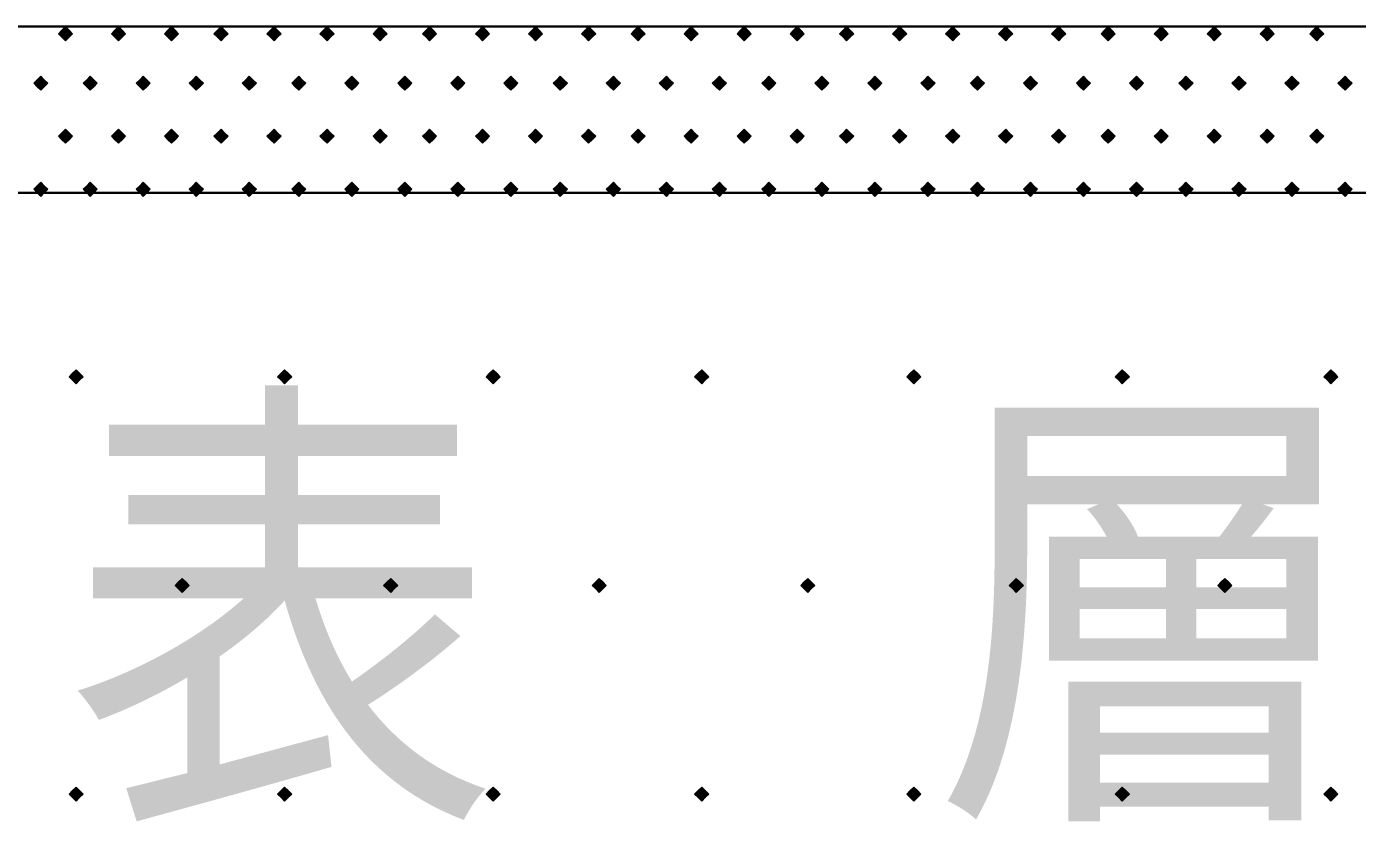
# Model space of a CAD drawing. Header units: millimetres. Extents: x 0 to 420, y 0 to 297.
# Drawn here: x 240.5 to 248.46, y 126.07 to 130.83 of the extents above; entities that cross this region are included whole.
import ezdxf
from ezdxf.enums import TextEntityAlignment as Align

# ---------------------------------------------------------------- set-up
doc = ezdxf.new("R2010")
doc.units = ezdxf.units.MM
doc.styles.add('kst32b', font='NotoSansJP-Variable.ttf')

msp = doc.modelspace()

# ---------------------------------------------------------------- hatches: boundary and pattern name
for points in [[(240.7285, 130.8312), (240.7073, 130.81), (240.6862, 130.7888), (240.7073, 130.7677), (240.7285, 130.7465), (240.7497, 130.7677), (240.7708, 130.7888), (240.7497, 130.81), (240.7285, 130.8312)], [(241.046, 130.8312), (241.0248, 130.81), (241.0037, 130.7888), (241.0248, 130.7677), (241.046, 130.7465), (241.0672, 130.7677), (241.0883, 130.7888), (241.0672, 130.81), (241.046, 130.8312)], [(241.3635, 130.8312), (241.3423, 130.81), (241.3212, 130.7888), (241.3423, 130.7677), (241.3635, 130.7465), (241.3847, 130.7677), (241.4059, 130.7888), (241.3847, 130.81), (241.3635, 130.8312)], [(241.6598, 130.8312), (241.6387, 130.81), (241.6175, 130.7888), (241.6387, 130.7677), (241.6598, 130.7465), (241.681, 130.7677), (241.7022, 130.7888), (241.681, 130.81), (241.6598, 130.8312)], [(241.9773, 130.8312), (241.9562, 130.81), (241.935, 130.7888), (241.9562, 130.7677), (241.9773, 130.7465), (241.9985, 130.7677), (242.0197, 130.7888), (241.9985, 130.81), (241.9773, 130.8312)], [(242.2948, 130.8312), (242.2737, 130.81), (242.2525, 130.7888), (242.2737, 130.7677), (242.2948, 130.7465), (242.316, 130.7677), (242.3372, 130.7888), (242.316, 130.81), (242.2948, 130.8312)], [(242.6123, 130.8312), (242.5912, 130.81), (242.57, 130.7888), (242.5912, 130.7677), (242.6123, 130.7465), (242.6335, 130.7677), (242.6547, 130.7888), (242.6335, 130.81), (242.6123, 130.8312)], [(242.9087, 130.8312), (242.8875, 130.81), (242.8663, 130.7888), (242.8875, 130.7677), (242.9087, 130.7465), (242.9298, 130.7677), (242.951, 130.7888), (242.9298, 130.81), (242.9087, 130.8312)], [(243.2262, 130.8312), (243.205, 130.81), (243.1838, 130.7888), (243.205, 130.7677), (243.2262, 130.7465), (243.2473, 130.7677), (243.2685, 130.7888), (243.2473, 130.81), (243.2262, 130.8312)], [(243.5437, 130.8312), (243.5225, 130.81), (243.5013, 130.7888), (243.5225, 130.7677), (243.5437, 130.7465), (243.5648, 130.7677), (243.586, 130.7888), (243.5648, 130.81), (243.5437, 130.8312)], [(243.8612, 130.8312), (243.84, 130.81), (243.8188, 130.7888), (243.84, 130.7677), (243.8612, 130.7465), (243.8823, 130.7677), (243.9035, 130.7888), (243.8823, 130.81), (243.8612, 130.8312)], [(244.1575, 130.8312), (244.1363, 130.81), (244.1152, 130.7888), (244.1363, 130.7677), (244.1575, 130.7465), (244.1787, 130.7677), (244.1998, 130.7888), (244.1787, 130.81), (244.1575, 130.8312)], [(244.475, 130.8312), (244.4538, 130.81), (244.4327, 130.7888), (244.4538, 130.7677), (244.475, 130.7465), (244.4962, 130.7677), (244.5173, 130.7888), (244.4962, 130.81), (244.475, 130.8312)], [(244.7925, 130.8312), (244.7713, 130.81), (244.7502, 130.7888), (244.7713, 130.7677), (244.7925, 130.7465), (244.8137, 130.7677), (244.8348, 130.7888), (244.8137, 130.81), (244.7925, 130.8312)], [(245.11, 130.8312), (245.0888, 130.81), (245.0677, 130.7888), (245.0888, 130.7677), (245.11, 130.7465), (245.1312, 130.7677), (245.1523, 130.7888), (245.1312, 130.81), (245.11, 130.8312)], [(245.4063, 130.8312), (245.3852, 130.81), (245.364, 130.7888), (245.3852, 130.7677), (245.4063, 130.7465), (245.4275, 130.7677), (245.4487, 130.7888), (245.4275, 130.81), (245.4063, 130.8312)], [(245.7238, 130.8312), (245.7027, 130.81), (245.6815, 130.7888), (245.7027, 130.7677), (245.7238, 130.7465), (245.745, 130.7677), (245.7662, 130.7888), (245.745, 130.81), (245.7238, 130.8312)], [(246.0413, 130.8312), (246.0202, 130.81), (245.999, 130.7888), (246.0202, 130.7677), (246.0413, 130.7465), (246.0625, 130.7677), (246.0837, 130.7888), (246.0625, 130.81), (246.0413, 130.8312)], [(246.3588, 130.8312), (246.3377, 130.81), (246.3165, 130.7888), (246.3377, 130.7677), (246.3588, 130.7465), (246.38, 130.7677), (246.4012, 130.7888), (246.38, 130.81), (246.3588, 130.8312)], [(246.6763, 130.8312), (246.6552, 130.81), (246.634, 130.7888), (246.6552, 130.7677), (246.6763, 130.7465), (246.6975, 130.7677), (246.7187, 130.7888), (246.6975, 130.81), (246.6763, 130.8312)], [(246.9727, 130.8312), (246.9515, 130.81), (246.9303, 130.7888), (246.9515, 130.7677), (246.9727, 130.7465), (246.9938, 130.7677), (247.015, 130.7888), (246.9938, 130.81), (246.9727, 130.8312)], [(247.2902, 130.8312), (247.269, 130.81), (247.2478, 130.7888), (247.269, 130.7677), (247.2902, 130.7465), (247.3113, 130.7677), (247.3325, 130.7888), (247.3113, 130.81), (247.2902, 130.8312)], [(247.6077, 130.8312), (247.5865, 130.81), (247.5653, 130.7888), (247.5865, 130.7677), (247.6077, 130.7465), (247.6288, 130.7677), (247.65, 130.7888), (247.6288, 130.81), (247.6077, 130.8312)], [(247.9252, 130.8312), (247.904, 130.81), (247.8828, 130.7888), (247.904, 130.7677), (247.9252, 130.7465), (247.9463, 130.7677), (247.9675, 130.7888), (247.9463, 130.81), (247.9252, 130.8312)], [(248.2215, 130.8312), (248.2003, 130.81), (248.1792, 130.7888), (248.2003, 130.7677), (248.2215, 130.7465), (248.2427, 130.7677), (248.2638, 130.7888), (248.2427, 130.81), (248.2215, 130.8312)], [(240.5803, 130.5348), (240.5592, 130.5137), (240.538, 130.4925), (240.5592, 130.4713), (240.5803, 130.4502), (240.6015, 130.4713), (240.6227, 130.4925), (240.6015, 130.5137), (240.5803, 130.5348)], [(240.8767, 130.5348), (240.8555, 130.5137), (240.8344, 130.4925), (240.8555, 130.4713), (240.8767, 130.4502), (240.8978, 130.4713), (240.919, 130.4925), (240.8978, 130.5137), (240.8767, 130.5348)], [(241.1942, 130.5348), (241.173, 130.5137), (241.1518, 130.4925), (241.173, 130.4713), (241.1942, 130.4502), (241.2153, 130.4713), (241.2365, 130.4925), (241.2153, 130.5137), (241.1942, 130.5348)], [(241.5117, 130.5348), (241.4905, 130.5137), (241.4693, 130.4925), (241.4905, 130.4713), (241.5117, 130.4502), (241.5328, 130.4713), (241.554, 130.4925), (241.5328, 130.5137), (241.5117, 130.5348)], [(241.8292, 130.5348), (241.808, 130.5137), (241.7868, 130.4925), (241.808, 130.4713), (241.8292, 130.4502), (241.8503, 130.4713), (241.8715, 130.4925), (241.8503, 130.5137), (241.8292, 130.5348)], [(242.1255, 130.5348), (242.1043, 130.5137), (242.0832, 130.4925), (242.1043, 130.4713), (242.1255, 130.4502), (242.1467, 130.4713), (242.1678, 130.4925), (242.1467, 130.5137), (242.1255, 130.5348)], [(242.443, 130.5348), (242.4219, 130.5137), (242.4007, 130.4925), (242.4219, 130.4713), (242.443, 130.4502), (242.4642, 130.4713), (242.4853, 130.4925), (242.4642, 130.5137), (242.443, 130.5348)], [(242.7605, 130.5348), (242.7393, 130.5137), (242.7182, 130.4925), (242.7393, 130.4713), (242.7605, 130.4502), (242.7817, 130.4713), (242.8028, 130.4925), (242.7817, 130.5137), (242.7605, 130.5348)], [(243.078, 130.5348), (243.0568, 130.5137), (243.0357, 130.4925), (243.0568, 130.4713), (243.078, 130.4502), (243.0992, 130.4713), (243.1203, 130.4925), (243.0992, 130.5137), (243.078, 130.5348)], [(243.3955, 130.5348), (243.3743, 130.5137), (243.3532, 130.4925), (243.3743, 130.4713), (243.3955, 130.4502), (243.4167, 130.4713), (243.4378, 130.4925), (243.4167, 130.5137), (243.3955, 130.5348)], [(243.6918, 130.5348), (243.6707, 130.5137), (243.6495, 130.4925), (243.6707, 130.4713), (243.6918, 130.4502), (243.713, 130.4713), (243.7342, 130.4925), (243.713, 130.5137), (243.6918, 130.5348)], [(244.0094, 130.5348), (243.9882, 130.5137), (243.967, 130.4925), (243.9882, 130.4713), (244.0094, 130.4502), (244.0305, 130.4713), (244.0517, 130.4925), (244.0305, 130.5137), (244.0094, 130.5348)], [(244.3268, 130.5348), (244.3057, 130.5137), (244.2845, 130.4925), (244.3057, 130.4713), (244.3268, 130.4502), (244.348, 130.4713), (244.3692, 130.4925), (244.348, 130.5137), (244.3268, 130.5348)], [(244.6443, 130.5348), (244.6232, 130.5137), (244.602, 130.4925), (244.6232, 130.4713), (244.6443, 130.4502), (244.6655, 130.4713), (244.6867, 130.4925), (244.6655, 130.5137), (244.6443, 130.5348)], [(244.9407, 130.5348), (244.9195, 130.5137), (244.8983, 130.4925), (244.9195, 130.4713), (244.9407, 130.4502), (244.9618, 130.4713), (244.983, 130.4925), (244.9618, 130.5137), (244.9407, 130.5348)], [(245.2582, 130.5348), (245.237, 130.5137), (245.2158, 130.4925), (245.237, 130.4713), (245.2582, 130.4502), (245.2793, 130.4713), (245.3005, 130.4925), (245.2793, 130.5137), (245.2582, 130.5348)], [(245.5757, 130.5348), (245.5545, 130.5137), (245.5333, 130.4925), (245.5545, 130.4713), (245.5757, 130.4502), (245.5969, 130.4713), (245.618, 130.4925), (245.5969, 130.5137), (245.5757, 130.5348)], [(245.8932, 130.5348), (245.872, 130.5137), (245.8508, 130.4925), (245.872, 130.4713), (245.8932, 130.4502), (245.9143, 130.4713), (245.9355, 130.4925), (245.9143, 130.5137), (245.8932, 130.5348)], [(246.1895, 130.5348), (246.1684, 130.5137), (246.1472, 130.4925), (246.1684, 130.4713), (246.1895, 130.4502), (246.2107, 130.4713), (246.2318, 130.4925), (246.2107, 130.5137), (246.1895, 130.5348)], [(246.507, 130.5348), (246.4858, 130.5137), (246.4647, 130.4925), (246.4858, 130.4713), (246.507, 130.4502), (246.5282, 130.4713), (246.5493, 130.4925), (246.5282, 130.5137), (246.507, 130.5348)], [(246.8245, 130.5348), (246.8033, 130.5137), (246.7822, 130.4925), (246.8033, 130.4713), (246.8245, 130.4502), (246.8457, 130.4713), (246.8668, 130.4925), (246.8457, 130.5137), (246.8245, 130.5348)], [(247.142, 130.5348), (247.1208, 130.5137), (247.0997, 130.4925), (247.1208, 130.4713), (247.142, 130.4502), (247.1632, 130.4713), (247.1844, 130.4925), (247.1632, 130.5137), (247.142, 130.5348)], [(247.4383, 130.5348), (247.4172, 130.5137), (247.396, 130.4925), (247.4172, 130.4713), (247.4383, 130.4502), (247.4595, 130.4713), (247.4807, 130.4925), (247.4595, 130.5137), (247.4383, 130.5348)], [(247.7559, 130.5348), (247.7347, 130.5137), (247.7135, 130.4925), (247.7347, 130.4713), (247.7559, 130.4502), (247.777, 130.4713), (247.7982, 130.4925), (247.777, 130.5137), (247.7559, 130.5348)], [(248.0733, 130.5348), (248.0522, 130.5137), (248.031, 130.4925), (248.0522, 130.4713), (248.0733, 130.4502), (248.0945, 130.4713), (248.1157, 130.4925), (248.0945, 130.5137), (248.0733, 130.5348)], [(248.3908, 130.5348), (248.3697, 130.5137), (248.3485, 130.4925), (248.3697, 130.4713), (248.3908, 130.4502), (248.412, 130.4713), (248.4332, 130.4925), (248.412, 130.5137), (248.3908, 130.5348)], [(240.7285, 130.2173), (240.7073, 130.1962), (240.6862, 130.175), (240.7073, 130.1538), (240.7285, 130.1327), (240.7497, 130.1538), (240.7708, 130.175), (240.7497, 130.1962), (240.7285, 130.2173)], [(241.046, 130.2173), (241.0248, 130.1962), (241.0037, 130.175), (241.0248, 130.1538), (241.046, 130.1327), (241.0672, 130.1538), (241.0883, 130.175), (241.0672, 130.1962), (241.046, 130.2173)], [(241.3635, 130.2173), (241.3423, 130.1962), (241.3212, 130.175), (241.3423, 130.1538), (241.3635, 130.1327), (241.3847, 130.1538), (241.4059, 130.175), (241.3847, 130.1962), (241.3635, 130.2173)], [(241.6598, 130.2173), (241.6387, 130.1962), (241.6175, 130.175), (241.6387, 130.1538), (241.6598, 130.1327), (241.681, 130.1538), (241.7022, 130.175), (241.681, 130.1962), (241.6598, 130.2173)], [(241.9773, 130.2173), (241.9562, 130.1962), (241.935, 130.175), (241.9562, 130.1538), (241.9773, 130.1327), (241.9985, 130.1538), (242.0197, 130.175), (241.9985, 130.1962), (241.9773, 130.2173)], [(242.2948, 130.2173), (242.2737, 130.1962), (242.2525, 130.175), (242.2737, 130.1538), (242.2948, 130.1327), (242.316, 130.1538), (242.3372, 130.175), (242.316, 130.1962), (242.2948, 130.2173)], [(242.6123, 130.2173), (242.5912, 130.1962), (242.57, 130.175), (242.5912, 130.1538), (242.6123, 130.1327), (242.6335, 130.1538), (242.6547, 130.175), (242.6335, 130.1962), (242.6123, 130.2173)], [(242.9087, 130.2173), (242.8875, 130.1962), (242.8663, 130.175), (242.8875, 130.1538), (242.9087, 130.1327), (242.9298, 130.1538), (242.951, 130.175), (242.9298, 130.1962), (242.9087, 130.2173)], [(243.2262, 130.2173), (243.205, 130.1962), (243.1838, 130.175), (243.205, 130.1538), (243.2262, 130.1327), (243.2473, 130.1538), (243.2685, 130.175), (243.2473, 130.1962), (243.2262, 130.2173)], [(243.5437, 130.2173), (243.5225, 130.1962), (243.5013, 130.175), (243.5225, 130.1538), (243.5437, 130.1327), (243.5648, 130.1538), (243.586, 130.175), (243.5648, 130.1962), (243.5437, 130.2173)], [(243.8612, 130.2173), (243.84, 130.1962), (243.8188, 130.175), (243.84, 130.1538), (243.8612, 130.1327), (243.8823, 130.1538), (243.9035, 130.175), (243.8823, 130.1962), (243.8612, 130.2173)], [(244.1575, 130.2173), (244.1363, 130.1962), (244.1152, 130.175), (244.1363, 130.1538), (244.1575, 130.1327), (244.1787, 130.1538), (244.1998, 130.175), (244.1787, 130.1962), (244.1575, 130.2173)], [(244.475, 130.2173), (244.4538, 130.1962), (244.4327, 130.175), (244.4538, 130.1538), (244.475, 130.1327), (244.4962, 130.1538), (244.5173, 130.175), (244.4962, 130.1962), (244.475, 130.2173)], [(244.7925, 130.2173), (244.7713, 130.1962), (244.7502, 130.175), (244.7713, 130.1538), (244.7925, 130.1327), (244.8137, 130.1538), (244.8348, 130.175), (244.8137, 130.1962), (244.7925, 130.2173)], [(245.11, 130.2173), (245.0888, 130.1962), (245.0677, 130.175), (245.0888, 130.1538), (245.11, 130.1327), (245.1312, 130.1538), (245.1523, 130.175), (245.1312, 130.1962), (245.11, 130.2173)], [(245.4063, 130.2173), (245.3852, 130.1962), (245.364, 130.175), (245.3852, 130.1538), (245.4063, 130.1327), (245.4275, 130.1538), (245.4487, 130.175), (245.4275, 130.1962), (245.4063, 130.2173)], [(245.7238, 130.2173), (245.7027, 130.1962), (245.6815, 130.175), (245.7027, 130.1538), (245.7238, 130.1327), (245.745, 130.1538), (245.7662, 130.175), (245.745, 130.1962), (245.7238, 130.2173)], [(246.0413, 130.2173), (246.0202, 130.1962), (245.999, 130.175), (246.0202, 130.1538), (246.0413, 130.1327), (246.0625, 130.1538), (246.0837, 130.175), (246.0625, 130.1962), (246.0413, 130.2173)], [(246.3588, 130.2173), (246.3377, 130.1962), (246.3165, 130.175), (246.3377, 130.1538), (246.3588, 130.1327), (246.38, 130.1538), (246.4012, 130.175), (246.38, 130.1962), (246.3588, 130.2173)], [(246.6763, 130.2173), (246.6552, 130.1962), (246.634, 130.175), (246.6552, 130.1538), (246.6763, 130.1327), (246.6975, 130.1538), (246.7187, 130.175), (246.6975, 130.1962), (246.6763, 130.2173)], [(246.9727, 130.2173), (246.9515, 130.1962), (246.9303, 130.175), (246.9515, 130.1538), (246.9727, 130.1327), (246.9938, 130.1538), (247.015, 130.175), (246.9938, 130.1962), (246.9727, 130.2173)], [(247.2902, 130.2173), (247.269, 130.1962), (247.2478, 130.175), (247.269, 130.1538), (247.2902, 130.1327), (247.3113, 130.1538), (247.3325, 130.175), (247.3113, 130.1962), (247.2902, 130.2173)], [(247.6077, 130.2173), (247.5865, 130.1962), (247.5653, 130.175), (247.5865, 130.1538), (247.6077, 130.1327), (247.6288, 130.1538), (247.65, 130.175), (247.6288, 130.1962), (247.6077, 130.2173)], [(247.9252, 130.2173), (247.904, 130.1962), (247.8828, 130.175), (247.904, 130.1538), (247.9252, 130.1327), (247.9463, 130.1538), (247.9675, 130.175), (247.9463, 130.1962), (247.9252, 130.2173)], [(248.2215, 130.2173), (248.2003, 130.1962), (248.1792, 130.175), (248.2003, 130.1538), (248.2215, 130.1327), (248.2427, 130.1538), (248.2638, 130.175), (248.2427, 130.1962), (248.2215, 130.2173)], [(240.5803, 129.8998), (240.5592, 129.8787), (240.538, 129.8575), (240.5592, 129.8363), (240.5803, 129.8152), (240.6015, 129.8363), (240.6227, 129.8575), (240.6015, 129.8787), (240.5803, 129.8998)], [(240.8767, 129.8998), (240.8555, 129.8787), (240.8344, 129.8575), (240.8555, 129.8363), (240.8767, 129.8152), (240.8978, 129.8363), (240.919, 129.8575), (240.8978, 129.8787), (240.8767, 129.8998)], [(241.1942, 129.8998), (241.173, 129.8787), (241.1518, 129.8575), (241.173, 129.8363), (241.1942, 129.8152), (241.2153, 129.8363), (241.2365, 129.8575), (241.2153, 129.8787), (241.1942, 129.8998)], [(241.5117, 129.8998), (241.4905, 129.8787), (241.4693, 129.8575), (241.4905, 129.8363), (241.5117, 129.8152), (241.5328, 129.8363), (241.554, 129.8575), (241.5328, 129.8787), (241.5117, 129.8998)], [(241.8292, 129.8998), (241.808, 129.8787), (241.7868, 129.8575), (241.808, 129.8363), (241.8292, 129.8152), (241.8503, 129.8363), (241.8715, 129.8575), (241.8503, 129.8787), (241.8292, 129.8998)], [(242.1255, 129.8998), (242.1043, 129.8787), (242.0832, 129.8575), (242.1043, 129.8363), (242.1255, 129.8152), (242.1467, 129.8363), (242.1678, 129.8575), (242.1467, 129.8787), (242.1255, 129.8998)], [(242.443, 129.8998), (242.4219, 129.8787), (242.4007, 129.8575), (242.4219, 129.8363), (242.443, 129.8152), (242.4642, 129.8363), (242.4853, 129.8575), (242.4642, 129.8787), (242.443, 129.8998)], [(242.7605, 129.8998), (242.7393, 129.8787), (242.7182, 129.8575), (242.7393, 129.8363), (242.7605, 129.8152), (242.7817, 129.8363), (242.8028, 129.8575), (242.7817, 129.8787), (242.7605, 129.8998)], [(243.078, 129.8998), (243.0568, 129.8787), (243.0357, 129.8575), (243.0568, 129.8363), (243.078, 129.8152), (243.0992, 129.8363), (243.1203, 129.8575), (243.0992, 129.8787), (243.078, 129.8998)], [(243.3955, 129.8998), (243.3743, 129.8787), (243.3532, 129.8575), (243.3743, 129.8363), (243.3955, 129.8152), (243.4167, 129.8363), (243.4378, 129.8575), (243.4167, 129.8787), (243.3955, 129.8998)], [(243.6918, 129.8998), (243.6707, 129.8787), (243.6495, 129.8575), (243.6707, 129.8363), (243.6918, 129.8152), (243.713, 129.8363), (243.7342, 129.8575), (243.713, 129.8787), (243.6918, 129.8998)], [(244.0094, 129.8998), (243.9882, 129.8787), (243.967, 129.8575), (243.9882, 129.8363), (244.0094, 129.8152), (244.0305, 129.8363), (244.0517, 129.8575), (244.0305, 129.8787), (244.0094, 129.8998)], [(244.3268, 129.8998), (244.3057, 129.8787), (244.2845, 129.8575), (244.3057, 129.8363), (244.3268, 129.8152), (244.348, 129.8363), (244.3692, 129.8575), (244.348, 129.8787), (244.3268, 129.8998)], [(244.6443, 129.8998), (244.6232, 129.8787), (244.602, 129.8575), (244.6232, 129.8363), (244.6443, 129.8152), (244.6655, 129.8363), (244.6867, 129.8575), (244.6655, 129.8787), (244.6443, 129.8998)], [(244.9407, 129.8998), (244.9195, 129.8787), (244.8983, 129.8575), (244.9195, 129.8363), (244.9407, 129.8152), (244.9618, 129.8363), (244.983, 129.8575), (244.9618, 129.8787), (244.9407, 129.8998)], [(245.2582, 129.8998), (245.237, 129.8787), (245.2158, 129.8575), (245.237, 129.8363), (245.2582, 129.8152), (245.2793, 129.8363), (245.3005, 129.8575), (245.2793, 129.8787), (245.2582, 129.8998)], [(245.5757, 129.8998), (245.5545, 129.8787), (245.5333, 129.8575), (245.5545, 129.8363), (245.5757, 129.8152), (245.5969, 129.8363), (245.618, 129.8575), (245.5969, 129.8787), (245.5757, 129.8998)], [(245.8932, 129.8998), (245.872, 129.8787), (245.8508, 129.8575), (245.872, 129.8363), (245.8932, 129.8152), (245.9143, 129.8363), (245.9355, 129.8575), (245.9143, 129.8787), (245.8932, 129.8998)], [(246.1895, 129.8998), (246.1684, 129.8787), (246.1472, 129.8575), (246.1684, 129.8363), (246.1895, 129.8152), (246.2107, 129.8363), (246.2318, 129.8575), (246.2107, 129.8787), (246.1895, 129.8998)], [(246.507, 129.8998), (246.4858, 129.8787), (246.4647, 129.8575), (246.4858, 129.8363), (246.507, 129.8152), (246.5282, 129.8363), (246.5493, 129.8575), (246.5282, 129.8787), (246.507, 129.8998)], [(246.8245, 129.8998), (246.8033, 129.8787), (246.7822, 129.8575), (246.8033, 129.8363), (246.8245, 129.8152), (246.8457, 129.8363), (246.8668, 129.8575), (246.8457, 129.8787), (246.8245, 129.8998)], [(247.142, 129.8998), (247.1208, 129.8787), (247.0997, 129.8575), (247.1208, 129.8363), (247.142, 129.8152), (247.1632, 129.8363), (247.1844, 129.8575), (247.1632, 129.8787), (247.142, 129.8998)], [(247.4383, 129.8998), (247.4172, 129.8787), (247.396, 129.8575), (247.4172, 129.8363), (247.4383, 129.8152), (247.4595, 129.8363), (247.4807, 129.8575), (247.4595, 129.8787), (247.4383, 129.8998)], [(247.7559, 129.8998), (247.7347, 129.8787), (247.7135, 129.8575), (247.7347, 129.8363), (247.7559, 129.8152), (247.777, 129.8363), (247.7982, 129.8575), (247.777, 129.8787), (247.7559, 129.8998)], [(248.0733, 129.8998), (248.0522, 129.8787), (248.031, 129.8575), (248.0522, 129.8363), (248.0733, 129.8152), (248.0945, 129.8363), (248.1157, 129.8575), (248.0945, 129.8787), (248.0733, 129.8998)], [(248.3908, 129.8998), (248.3697, 129.8787), (248.3485, 129.8575), (248.3697, 129.8363), (248.3908, 129.8152), (248.412, 129.8363), (248.4332, 129.8575), (248.412, 129.8787), (248.3908, 129.8998)], [(240.792, 128.778), (240.7708, 128.7568), (240.7497, 128.7357), (240.7708, 128.7145), (240.792, 128.6933), (240.8132, 128.7145), (240.8344, 128.7357), (240.8132, 128.7568), (240.792, 128.778)], [(242.0408, 128.778), (242.0197, 128.7568), (241.9985, 128.7357), (242.0197, 128.7145), (242.0408, 128.6933), (242.062, 128.7145), (242.0832, 128.7357), (242.062, 128.7568), (242.0408, 128.778)], [(243.2897, 128.778), (243.2685, 128.7568), (243.2473, 128.7357), (243.2685, 128.7145), (243.2897, 128.6933), (243.3108, 128.7145), (243.332, 128.7357), (243.3108, 128.7568), (243.2897, 128.778)], [(244.5385, 128.778), (244.5173, 128.7568), (244.4962, 128.7357), (244.5173, 128.7145), (244.5385, 128.6933), (244.5597, 128.7145), (244.5809, 128.7357), (244.5597, 128.7568), (244.5385, 128.778)], [(245.8085, 128.778), (245.7873, 128.7568), (245.7662, 128.7357), (245.7873, 128.7145), (245.8085, 128.6933), (245.8297, 128.7145), (245.8508, 128.7357), (245.8297, 128.7568), (245.8085, 128.778)], [(247.0573, 128.778), (247.0362, 128.7568), (247.015, 128.7357), (247.0362, 128.7145), (247.0573, 128.6933), (247.0785, 128.7145), (247.0997, 128.7357), (247.0785, 128.7568), (247.0573, 128.778)], [(248.3062, 128.778), (248.285, 128.7568), (248.2638, 128.7357), (248.285, 128.7145), (248.3062, 128.6933), (248.3273, 128.7145), (248.3485, 128.7357), (248.3273, 128.7568), (248.3062, 128.778)], [(241.427, 127.5292), (241.4059, 127.508), (241.3847, 127.4868), (241.4059, 127.4657), (241.427, 127.4445), (241.4482, 127.4657), (241.4693, 127.4868), (241.4482, 127.508), (241.427, 127.5292)], [(242.6758, 127.5292), (242.6547, 127.508), (242.6335, 127.4868), (242.6547, 127.4657), (242.6758, 127.4445), (242.697, 127.4657), (242.7182, 127.4868), (242.697, 127.508), (242.6758, 127.5292)], [(243.9247, 127.5292), (243.9035, 127.508), (243.8823, 127.4868), (243.9035, 127.4657), (243.9247, 127.4445), (243.9458, 127.4657), (243.967, 127.4868), (243.9458, 127.508), (243.9247, 127.5292)], [(245.1735, 127.5292), (245.1523, 127.508), (245.1312, 127.4868), (245.1523, 127.4657), (245.1735, 127.4445), (245.1947, 127.4657), (245.2158, 127.4868), (245.1947, 127.508), (245.1735, 127.5292)], [(246.4223, 127.5292), (246.4012, 127.508), (246.38, 127.4868), (246.4012, 127.4657), (246.4223, 127.4445), (246.4435, 127.4657), (246.4647, 127.4868), (246.4435, 127.508), (246.4223, 127.5292)], [(247.6712, 127.5292), (247.65, 127.508), (247.6288, 127.4868), (247.65, 127.4657), (247.6712, 127.4445), (247.6923, 127.4657), (247.7135, 127.4868), (247.6923, 127.508), (247.6712, 127.5292)], [(240.792, 126.2803), (240.7708, 126.2592), (240.7497, 126.238), (240.7708, 126.2168), (240.792, 126.1957), (240.8132, 126.2168), (240.8344, 126.238), (240.8132, 126.2592), (240.792, 126.2803)], [(242.0408, 126.2803), (242.0197, 126.2592), (241.9985, 126.238), (242.0197, 126.2168), (242.0408, 126.1957), (242.062, 126.2168), (242.0832, 126.238), (242.062, 126.2592), (242.0408, 126.2803)], [(243.2897, 126.2803), (243.2685, 126.2592), (243.2473, 126.238), (243.2685, 126.2168), (243.2897, 126.1957), (243.3108, 126.2168), (243.332, 126.238), (243.3108, 126.2592), (243.2897, 126.2803)], [(244.5385, 126.2803), (244.5173, 126.2592), (244.4962, 126.238), (244.5173, 126.2168), (244.5385, 126.1957), (244.5597, 126.2168), (244.5809, 126.238), (244.5597, 126.2592), (244.5385, 126.2803)], [(245.8085, 126.2803), (245.7873, 126.2592), (245.7662, 126.238), (245.7873, 126.2168), (245.8085, 126.1957), (245.8297, 126.2168), (245.8508, 126.238), (245.8297, 126.2592), (245.8085, 126.2803)], [(247.0573, 126.2803), (247.0362, 126.2592), (247.015, 126.238), (247.0362, 126.2168), (247.0573, 126.1957), (247.0785, 126.2168), (247.0997, 126.238), (247.0785, 126.2592), (247.0573, 126.2803)], [(248.3062, 126.2803), (248.285, 126.2592), (248.2638, 126.238), (248.285, 126.2168), (248.3062, 126.1957), (248.3273, 126.2168), (248.3485, 126.238), (248.3273, 126.2592), (248.3062, 126.2803)]]:
    msp.add_hatch(color=7).paths.add_polyline_path(points)

# ---------------------------------------------------------------- linework, layer by layer
at = {"lineweight": 30}
for points in [[(226.822, 130.8312), (261.8105, 130.8312)], [(226.822, 129.8363), (261.8105, 129.8363)]]:
    msp.add_lwpolyline(points, dxfattribs=at)
at = {"lineweight": 0}
for points in [[(240.7285, 130.8312), (240.7073, 130.81), (240.6862, 130.7888), (240.7073, 130.7677), (240.7285, 130.7465), (240.7497, 130.7677), (240.7708, 130.7888), (240.7497, 130.81)], [(241.046, 130.8312), (241.0248, 130.81), (241.0037, 130.7888), (241.0248, 130.7677), (241.046, 130.7465), (241.0672, 130.7677), (241.0883, 130.7888), (241.0672, 130.81)], [(241.3635, 130.8312), (241.3423, 130.81), (241.3212, 130.7888), (241.3423, 130.7677), (241.3635, 130.7465), (241.3847, 130.7677), (241.4059, 130.7888), (241.3847, 130.81)], [(241.6598, 130.8312), (241.6387, 130.81), (241.6175, 130.7888), (241.6387, 130.7677), (241.6598, 130.7465), (241.681, 130.7677), (241.7022, 130.7888), (241.681, 130.81)], [(241.9773, 130.8312), (241.9562, 130.81), (241.935, 130.7888), (241.9562, 130.7677), (241.9773, 130.7465), (241.9985, 130.7677), (242.0197, 130.7888), (241.9985, 130.81)], [(242.2948, 130.8312), (242.2737, 130.81), (242.2525, 130.7888), (242.2737, 130.7677), (242.2948, 130.7465), (242.316, 130.7677), (242.3372, 130.7888), (242.316, 130.81)], [(242.6123, 130.8312), (242.5912, 130.81), (242.57, 130.7888), (242.5912, 130.7677), (242.6123, 130.7465), (242.6335, 130.7677), (242.6547, 130.7888), (242.6335, 130.81)], [(242.9087, 130.8312), (242.8875, 130.81), (242.8663, 130.7888), (242.8875, 130.7677), (242.9087, 130.7465), (242.9298, 130.7677), (242.951, 130.7888), (242.9298, 130.81)], [(243.2262, 130.8312), (243.205, 130.81), (243.1838, 130.7888), (243.205, 130.7677), (243.2262, 130.7465), (243.2473, 130.7677), (243.2685, 130.7888), (243.2473, 130.81)], [(243.5437, 130.8312), (243.5225, 130.81), (243.5013, 130.7888), (243.5225, 130.7677), (243.5437, 130.7465), (243.5648, 130.7677), (243.586, 130.7888), (243.5648, 130.81)], [(243.8612, 130.8312), (243.84, 130.81), (243.8188, 130.7888), (243.84, 130.7677), (243.8612, 130.7465), (243.8823, 130.7677), (243.9035, 130.7888), (243.8823, 130.81)], [(244.1575, 130.8312), (244.1363, 130.81), (244.1152, 130.7888), (244.1363, 130.7677), (244.1575, 130.7465), (244.1787, 130.7677), (244.1998, 130.7888), (244.1787, 130.81)], [(244.475, 130.8312), (244.4538, 130.81), (244.4327, 130.7888), (244.4538, 130.7677), (244.475, 130.7465), (244.4962, 130.7677), (244.5173, 130.7888), (244.4962, 130.81)], [(244.7925, 130.8312), (244.7713, 130.81), (244.7502, 130.7888), (244.7713, 130.7677), (244.7925, 130.7465), (244.8137, 130.7677), (244.8348, 130.7888), (244.8137, 130.81)], [(245.11, 130.8312), (245.0888, 130.81), (245.0677, 130.7888), (245.0888, 130.7677), (245.11, 130.7465), (245.1312, 130.7677), (245.1523, 130.7888), (245.1312, 130.81)], [(245.4063, 130.8312), (245.3852, 130.81), (245.364, 130.7888), (245.3852, 130.7677), (245.4063, 130.7465), (245.4275, 130.7677), (245.4487, 130.7888), (245.4275, 130.81)], [(245.7238, 130.8312), (245.7027, 130.81), (245.6815, 130.7888), (245.7027, 130.7677), (245.7238, 130.7465), (245.745, 130.7677), (245.7662, 130.7888), (245.745, 130.81)], [(246.0413, 130.8312), (246.0202, 130.81), (245.999, 130.7888), (246.0202, 130.7677), (246.0413, 130.7465), (246.0625, 130.7677), (246.0837, 130.7888), (246.0625, 130.81)], [(246.3588, 130.8312), (246.3377, 130.81), (246.3165, 130.7888), (246.3377, 130.7677), (246.3588, 130.7465), (246.38, 130.7677), (246.4012, 130.7888), (246.38, 130.81)], [(246.6763, 130.8312), (246.6552, 130.81), (246.634, 130.7888), (246.6552, 130.7677), (246.6763, 130.7465), (246.6975, 130.7677), (246.7187, 130.7888), (246.6975, 130.81)], [(246.9727, 130.8312), (246.9515, 130.81), (246.9303, 130.7888), (246.9515, 130.7677), (246.9727, 130.7465), (246.9938, 130.7677), (247.015, 130.7888), (246.9938, 130.81)], [(247.2902, 130.8312), (247.269, 130.81), (247.2478, 130.7888), (247.269, 130.7677), (247.2902, 130.7465), (247.3113, 130.7677), (247.3325, 130.7888), (247.3113, 130.81)], [(247.6077, 130.8312), (247.5865, 130.81), (247.5653, 130.7888), (247.5865, 130.7677), (247.6077, 130.7465), (247.6288, 130.7677), (247.65, 130.7888), (247.6288, 130.81)], [(247.9252, 130.8312), (247.904, 130.81), (247.8828, 130.7888), (247.904, 130.7677), (247.9252, 130.7465), (247.9463, 130.7677), (247.9675, 130.7888), (247.9463, 130.81)], [(248.2215, 130.8312), (248.2003, 130.81), (248.1792, 130.7888), (248.2003, 130.7677), (248.2215, 130.7465), (248.2427, 130.7677), (248.2638, 130.7888), (248.2427, 130.81)], [(240.5803, 130.5348), (240.5592, 130.5137), (240.538, 130.4925), (240.5592, 130.4713), (240.5803, 130.4502), (240.6015, 130.4713), (240.6227, 130.4925), (240.6015, 130.5137)], [(240.8767, 130.5348), (240.8555, 130.5137), (240.8344, 130.4925), (240.8555, 130.4713), (240.8767, 130.4502), (240.8978, 130.4713), (240.919, 130.4925), (240.8978, 130.5137)], [(241.1942, 130.5348), (241.173, 130.5137), (241.1518, 130.4925), (241.173, 130.4713), (241.1942, 130.4502), (241.2153, 130.4713), (241.2365, 130.4925), (241.2153, 130.5137)], [(241.5117, 130.5348), (241.4905, 130.5137), (241.4693, 130.4925), (241.4905, 130.4713), (241.5117, 130.4502), (241.5328, 130.4713), (241.554, 130.4925), (241.5328, 130.5137)], [(241.8292, 130.5348), (241.808, 130.5137), (241.7868, 130.4925), (241.808, 130.4713), (241.8292, 130.4502), (241.8503, 130.4713), (241.8715, 130.4925), (241.8503, 130.5137)], [(242.1255, 130.5348), (242.1043, 130.5137), (242.0832, 130.4925), (242.1043, 130.4713), (242.1255, 130.4502), (242.1467, 130.4713), (242.1678, 130.4925), (242.1467, 130.5137)], [(242.443, 130.5348), (242.4219, 130.5137), (242.4007, 130.4925), (242.4219, 130.4713), (242.443, 130.4502), (242.4642, 130.4713), (242.4853, 130.4925), (242.4642, 130.5137)], [(242.7605, 130.5348), (242.7393, 130.5137), (242.7182, 130.4925), (242.7393, 130.4713), (242.7605, 130.4502), (242.7817, 130.4713), (242.8028, 130.4925), (242.7817, 130.5137)], [(243.078, 130.5348), (243.0568, 130.5137), (243.0357, 130.4925), (243.0568, 130.4713), (243.078, 130.4502), (243.0992, 130.4713), (243.1203, 130.4925), (243.0992, 130.5137)], [(243.3955, 130.5348), (243.3743, 130.5137), (243.3532, 130.4925), (243.3743, 130.4713), (243.3955, 130.4502), (243.4167, 130.4713), (243.4378, 130.4925), (243.4167, 130.5137)], [(243.6918, 130.5348), (243.6707, 130.5137), (243.6495, 130.4925), (243.6707, 130.4713), (243.6918, 130.4502), (243.713, 130.4713), (243.7342, 130.4925), (243.713, 130.5137)], [(244.0094, 130.5348), (243.9882, 130.5137), (243.967, 130.4925), (243.9882, 130.4713), (244.0094, 130.4502), (244.0305, 130.4713), (244.0517, 130.4925), (244.0305, 130.5137)], [(244.3268, 130.5348), (244.3057, 130.5137), (244.2845, 130.4925), (244.3057, 130.4713), (244.3268, 130.4502), (244.348, 130.4713), (244.3692, 130.4925), (244.348, 130.5137)], [(244.6443, 130.5348), (244.6232, 130.5137), (244.602, 130.4925), (244.6232, 130.4713), (244.6443, 130.4502), (244.6655, 130.4713), (244.6867, 130.4925), (244.6655, 130.5137)], [(244.9407, 130.5348), (244.9195, 130.5137), (244.8983, 130.4925), (244.9195, 130.4713), (244.9407, 130.4502), (244.9618, 130.4713), (244.983, 130.4925), (244.9618, 130.5137)], [(245.2582, 130.5348), (245.237, 130.5137), (245.2158, 130.4925), (245.237, 130.4713), (245.2582, 130.4502), (245.2793, 130.4713), (245.3005, 130.4925), (245.2793, 130.5137)], [(245.5757, 130.5348), (245.5545, 130.5137), (245.5333, 130.4925), (245.5545, 130.4713), (245.5757, 130.4502), (245.5969, 130.4713), (245.618, 130.4925), (245.5969, 130.5137)], [(245.8932, 130.5348), (245.872, 130.5137), (245.8508, 130.4925), (245.872, 130.4713), (245.8932, 130.4502), (245.9143, 130.4713), (245.9355, 130.4925), (245.9143, 130.5137)], [(246.1895, 130.5348), (246.1684, 130.5137), (246.1472, 130.4925), (246.1684, 130.4713), (246.1895, 130.4502), (246.2107, 130.4713), (246.2318, 130.4925), (246.2107, 130.5137)], [(246.507, 130.5348), (246.4858, 130.5137), (246.4647, 130.4925), (246.4858, 130.4713), (246.507, 130.4502), (246.5282, 130.4713), (246.5493, 130.4925), (246.5282, 130.5137)], [(246.8245, 130.5348), (246.8033, 130.5137), (246.7822, 130.4925), (246.8033, 130.4713), (246.8245, 130.4502), (246.8457, 130.4713), (246.8668, 130.4925), (246.8457, 130.5137)], [(247.142, 130.5348), (247.1208, 130.5137), (247.0997, 130.4925), (247.1208, 130.4713), (247.142, 130.4502), (247.1632, 130.4713), (247.1844, 130.4925), (247.1632, 130.5137)], [(247.4383, 130.5348), (247.4172, 130.5137), (247.396, 130.4925), (247.4172, 130.4713), (247.4383, 130.4502), (247.4595, 130.4713), (247.4807, 130.4925), (247.4595, 130.5137)], [(247.7559, 130.5348), (247.7347, 130.5137), (247.7135, 130.4925), (247.7347, 130.4713), (247.7559, 130.4502), (247.777, 130.4713), (247.7982, 130.4925), (247.777, 130.5137)], [(248.0733, 130.5348), (248.0522, 130.5137), (248.031, 130.4925), (248.0522, 130.4713), (248.0733, 130.4502), (248.0945, 130.4713), (248.1157, 130.4925), (248.0945, 130.5137)], [(248.3908, 130.5348), (248.3697, 130.5137), (248.3485, 130.4925), (248.3697, 130.4713), (248.3908, 130.4502), (248.412, 130.4713), (248.4332, 130.4925), (248.412, 130.5137)], [(240.7285, 130.2173), (240.7073, 130.1962), (240.6862, 130.175), (240.7073, 130.1538), (240.7285, 130.1327), (240.7497, 130.1538), (240.7708, 130.175), (240.7497, 130.1962)], [(241.046, 130.2173), (241.0248, 130.1962), (241.0037, 130.175), (241.0248, 130.1538), (241.046, 130.1327), (241.0672, 130.1538), (241.0883, 130.175), (241.0672, 130.1962)], [(241.3635, 130.2173), (241.3423, 130.1962), (241.3212, 130.175), (241.3423, 130.1538), (241.3635, 130.1327), (241.3847, 130.1538), (241.4059, 130.175), (241.3847, 130.1962)], [(241.6598, 130.2173), (241.6387, 130.1962), (241.6175, 130.175), (241.6387, 130.1538), (241.6598, 130.1327), (241.681, 130.1538), (241.7022, 130.175), (241.681, 130.1962)], [(241.9773, 130.2173), (241.9562, 130.1962), (241.935, 130.175), (241.9562, 130.1538), (241.9773, 130.1327), (241.9985, 130.1538), (242.0197, 130.175), (241.9985, 130.1962)], [(242.2948, 130.2173), (242.2737, 130.1962), (242.2525, 130.175), (242.2737, 130.1538), (242.2948, 130.1327), (242.316, 130.1538), (242.3372, 130.175), (242.316, 130.1962)], [(242.6123, 130.2173), (242.5912, 130.1962), (242.57, 130.175), (242.5912, 130.1538), (242.6123, 130.1327), (242.6335, 130.1538), (242.6547, 130.175), (242.6335, 130.1962)], [(242.9087, 130.2173), (242.8875, 130.1962), (242.8663, 130.175), (242.8875, 130.1538), (242.9087, 130.1327), (242.9298, 130.1538), (242.951, 130.175), (242.9298, 130.1962)], [(243.2262, 130.2173), (243.205, 130.1962), (243.1838, 130.175), (243.205, 130.1538), (243.2262, 130.1327), (243.2473, 130.1538), (243.2685, 130.175), (243.2473, 130.1962)], [(243.5437, 130.2173), (243.5225, 130.1962), (243.5013, 130.175), (243.5225, 130.1538), (243.5437, 130.1327), (243.5648, 130.1538), (243.586, 130.175), (243.5648, 130.1962)], [(243.8612, 130.2173), (243.84, 130.1962), (243.8188, 130.175), (243.84, 130.1538), (243.8612, 130.1327), (243.8823, 130.1538), (243.9035, 130.175), (243.8823, 130.1962)], [(244.1575, 130.2173), (244.1363, 130.1962), (244.1152, 130.175), (244.1363, 130.1538), (244.1575, 130.1327), (244.1787, 130.1538), (244.1998, 130.175), (244.1787, 130.1962)], [(244.475, 130.2173), (244.4538, 130.1962), (244.4327, 130.175), (244.4538, 130.1538), (244.475, 130.1327), (244.4962, 130.1538), (244.5173, 130.175), (244.4962, 130.1962)], [(244.7925, 130.2173), (244.7713, 130.1962), (244.7502, 130.175), (244.7713, 130.1538), (244.7925, 130.1327), (244.8137, 130.1538), (244.8348, 130.175), (244.8137, 130.1962)], [(245.11, 130.2173), (245.0888, 130.1962), (245.0677, 130.175), (245.0888, 130.1538), (245.11, 130.1327), (245.1312, 130.1538), (245.1523, 130.175), (245.1312, 130.1962)], [(245.4063, 130.2173), (245.3852, 130.1962), (245.364, 130.175), (245.3852, 130.1538), (245.4063, 130.1327), (245.4275, 130.1538), (245.4487, 130.175), (245.4275, 130.1962)], [(245.7238, 130.2173), (245.7027, 130.1962), (245.6815, 130.175), (245.7027, 130.1538), (245.7238, 130.1327), (245.745, 130.1538), (245.7662, 130.175), (245.745, 130.1962)], [(246.0413, 130.2173), (246.0202, 130.1962), (245.999, 130.175), (246.0202, 130.1538), (246.0413, 130.1327), (246.0625, 130.1538), (246.0837, 130.175), (246.0625, 130.1962)], [(246.3588, 130.2173), (246.3377, 130.1962), (246.3165, 130.175), (246.3377, 130.1538), (246.3588, 130.1327), (246.38, 130.1538), (246.4012, 130.175), (246.38, 130.1962)], [(246.6763, 130.2173), (246.6552, 130.1962), (246.634, 130.175), (246.6552, 130.1538), (246.6763, 130.1327), (246.6975, 130.1538), (246.7187, 130.175), (246.6975, 130.1962)], [(246.9727, 130.2173), (246.9515, 130.1962), (246.9303, 130.175), (246.9515, 130.1538), (246.9727, 130.1327), (246.9938, 130.1538), (247.015, 130.175), (246.9938, 130.1962)], [(247.2902, 130.2173), (247.269, 130.1962), (247.2478, 130.175), (247.269, 130.1538), (247.2902, 130.1327), (247.3113, 130.1538), (247.3325, 130.175), (247.3113, 130.1962)], [(247.6077, 130.2173), (247.5865, 130.1962), (247.5653, 130.175), (247.5865, 130.1538), (247.6077, 130.1327), (247.6288, 130.1538), (247.65, 130.175), (247.6288, 130.1962)], [(247.9252, 130.2173), (247.904, 130.1962), (247.8828, 130.175), (247.904, 130.1538), (247.9252, 130.1327), (247.9463, 130.1538), (247.9675, 130.175), (247.9463, 130.1962)], [(248.2215, 130.2173), (248.2003, 130.1962), (248.1792, 130.175), (248.2003, 130.1538), (248.2215, 130.1327), (248.2427, 130.1538), (248.2638, 130.175), (248.2427, 130.1962)], [(240.5803, 129.8998), (240.5592, 129.8787), (240.538, 129.8575), (240.5592, 129.8363), (240.5803, 129.8152), (240.6015, 129.8363), (240.6227, 129.8575), (240.6015, 129.8787)], [(240.8767, 129.8998), (240.8555, 129.8787), (240.8344, 129.8575), (240.8555, 129.8363), (240.8767, 129.8152), (240.8978, 129.8363), (240.919, 129.8575), (240.8978, 129.8787)], [(241.1942, 129.8998), (241.173, 129.8787), (241.1518, 129.8575), (241.173, 129.8363), (241.1942, 129.8152), (241.2153, 129.8363), (241.2365, 129.8575), (241.2153, 129.8787)], [(241.5117, 129.8998), (241.4905, 129.8787), (241.4693, 129.8575), (241.4905, 129.8363), (241.5117, 129.8152), (241.5328, 129.8363), (241.554, 129.8575), (241.5328, 129.8787)], [(241.8292, 129.8998), (241.808, 129.8787), (241.7868, 129.8575), (241.808, 129.8363), (241.8292, 129.8152), (241.8503, 129.8363), (241.8715, 129.8575), (241.8503, 129.8787)], [(242.1255, 129.8998), (242.1043, 129.8787), (242.0832, 129.8575), (242.1043, 129.8363), (242.1255, 129.8152), (242.1467, 129.8363), (242.1678, 129.8575), (242.1467, 129.8787)], [(242.443, 129.8998), (242.4219, 129.8787), (242.4007, 129.8575), (242.4219, 129.8363), (242.443, 129.8152), (242.4642, 129.8363), (242.4853, 129.8575), (242.4642, 129.8787)], [(242.7605, 129.8998), (242.7393, 129.8787), (242.7182, 129.8575), (242.7393, 129.8363), (242.7605, 129.8152), (242.7817, 129.8363), (242.8028, 129.8575), (242.7817, 129.8787)], [(243.078, 129.8998), (243.0568, 129.8787), (243.0357, 129.8575), (243.0568, 129.8363), (243.078, 129.8152), (243.0992, 129.8363), (243.1203, 129.8575), (243.0992, 129.8787)], [(243.3955, 129.8998), (243.3743, 129.8787), (243.3532, 129.8575), (243.3743, 129.8363), (243.3955, 129.8152), (243.4167, 129.8363), (243.4378, 129.8575), (243.4167, 129.8787)], [(243.6918, 129.8998), (243.6707, 129.8787), (243.6495, 129.8575), (243.6707, 129.8363), (243.6918, 129.8152), (243.713, 129.8363), (243.7342, 129.8575), (243.713, 129.8787)], [(244.0094, 129.8998), (243.9882, 129.8787), (243.967, 129.8575), (243.9882, 129.8363), (244.0094, 129.8152), (244.0305, 129.8363), (244.0517, 129.8575), (244.0305, 129.8787)], [(244.3268, 129.8998), (244.3057, 129.8787), (244.2845, 129.8575), (244.3057, 129.8363), (244.3268, 129.8152), (244.348, 129.8363), (244.3692, 129.8575), (244.348, 129.8787)], [(244.6443, 129.8998), (244.6232, 129.8787), (244.602, 129.8575), (244.6232, 129.8363), (244.6443, 129.8152), (244.6655, 129.8363), (244.6867, 129.8575), (244.6655, 129.8787)], [(244.9407, 129.8998), (244.9195, 129.8787), (244.8983, 129.8575), (244.9195, 129.8363), (244.9407, 129.8152), (244.9618, 129.8363), (244.983, 129.8575), (244.9618, 129.8787)], [(245.2582, 129.8998), (245.237, 129.8787), (245.2158, 129.8575), (245.237, 129.8363), (245.2582, 129.8152), (245.2793, 129.8363), (245.3005, 129.8575), (245.2793, 129.8787)], [(245.5757, 129.8998), (245.5545, 129.8787), (245.5333, 129.8575), (245.5545, 129.8363), (245.5757, 129.8152), (245.5969, 129.8363), (245.618, 129.8575), (245.5969, 129.8787)], [(245.8932, 129.8998), (245.872, 129.8787), (245.8508, 129.8575), (245.872, 129.8363), (245.8932, 129.8152), (245.9143, 129.8363), (245.9355, 129.8575), (245.9143, 129.8787)], [(246.1895, 129.8998), (246.1684, 129.8787), (246.1472, 129.8575), (246.1684, 129.8363), (246.1895, 129.8152), (246.2107, 129.8363), (246.2318, 129.8575), (246.2107, 129.8787)], [(246.507, 129.8998), (246.4858, 129.8787), (246.4647, 129.8575), (246.4858, 129.8363), (246.507, 129.8152), (246.5282, 129.8363), (246.5493, 129.8575), (246.5282, 129.8787)], [(246.8245, 129.8998), (246.8033, 129.8787), (246.7822, 129.8575), (246.8033, 129.8363), (246.8245, 129.8152), (246.8457, 129.8363), (246.8668, 129.8575), (246.8457, 129.8787)], [(247.142, 129.8998), (247.1208, 129.8787), (247.0997, 129.8575), (247.1208, 129.8363), (247.142, 129.8152), (247.1632, 129.8363), (247.1844, 129.8575), (247.1632, 129.8787)], [(247.4383, 129.8998), (247.4172, 129.8787), (247.396, 129.8575), (247.4172, 129.8363), (247.4383, 129.8152), (247.4595, 129.8363), (247.4807, 129.8575), (247.4595, 129.8787)], [(247.7559, 129.8998), (247.7347, 129.8787), (247.7135, 129.8575), (247.7347, 129.8363), (247.7559, 129.8152), (247.777, 129.8363), (247.7982, 129.8575), (247.777, 129.8787)], [(248.0733, 129.8998), (248.0522, 129.8787), (248.031, 129.8575), (248.0522, 129.8363), (248.0733, 129.8152), (248.0945, 129.8363), (248.1157, 129.8575), (248.0945, 129.8787)], [(248.3908, 129.8998), (248.3697, 129.8787), (248.3485, 129.8575), (248.3697, 129.8363), (248.3908, 129.8152), (248.412, 129.8363), (248.4332, 129.8575), (248.412, 129.8787)], [(240.792, 128.778), (240.7708, 128.7568), (240.7497, 128.7357), (240.7708, 128.7145), (240.792, 128.6933), (240.8132, 128.7145), (240.8344, 128.7357), (240.8132, 128.7568)], [(242.0408, 128.778), (242.0197, 128.7568), (241.9985, 128.7357), (242.0197, 128.7145), (242.0408, 128.6933), (242.062, 128.7145), (242.0832, 128.7357), (242.062, 128.7568)], [(243.2897, 128.778), (243.2685, 128.7568), (243.2473, 128.7357), (243.2685, 128.7145), (243.2897, 128.6933), (243.3108, 128.7145), (243.332, 128.7357), (243.3108, 128.7568)], [(244.5385, 128.778), (244.5173, 128.7568), (244.4962, 128.7357), (244.5173, 128.7145), (244.5385, 128.6933), (244.5597, 128.7145), (244.5809, 128.7357), (244.5597, 128.7568)], [(245.8085, 128.778), (245.7873, 128.7568), (245.7662, 128.7357), (245.7873, 128.7145), (245.8085, 128.6933), (245.8297, 128.7145), (245.8508, 128.7357), (245.8297, 128.7568)], [(247.0573, 128.778), (247.0362, 128.7568), (247.015, 128.7357), (247.0362, 128.7145), (247.0573, 128.6933), (247.0785, 128.7145), (247.0997, 128.7357), (247.0785, 128.7568)], [(248.3062, 128.778), (248.285, 128.7568), (248.2638, 128.7357), (248.285, 128.7145), (248.3062, 128.6933), (248.3273, 128.7145), (248.3485, 128.7357), (248.3273, 128.7568)], [(241.427, 127.5292), (241.4059, 127.508), (241.3847, 127.4868), (241.4059, 127.4657), (241.427, 127.4445), (241.4482, 127.4657), (241.4693, 127.4868), (241.4482, 127.508)], [(242.6758, 127.5292), (242.6547, 127.508), (242.6335, 127.4868), (242.6547, 127.4657), (242.6758, 127.4445), (242.697, 127.4657), (242.7182, 127.4868), (242.697, 127.508)], [(243.9247, 127.5292), (243.9035, 127.508), (243.8823, 127.4868), (243.9035, 127.4657), (243.9247, 127.4445), (243.9458, 127.4657), (243.967, 127.4868), (243.9458, 127.508)], [(245.1735, 127.5292), (245.1523, 127.508), (245.1312, 127.4868), (245.1523, 127.4657), (245.1735, 127.4445), (245.1947, 127.4657), (245.2158, 127.4868), (245.1947, 127.508)], [(246.4223, 127.5292), (246.4012, 127.508), (246.38, 127.4868), (246.4012, 127.4657), (246.4223, 127.4445), (246.4435, 127.4657), (246.4647, 127.4868), (246.4435, 127.508)], [(247.6712, 127.5292), (247.65, 127.508), (247.6288, 127.4868), (247.65, 127.4657), (247.6712, 127.4445), (247.6923, 127.4657), (247.7135, 127.4868), (247.6923, 127.508)], [(240.792, 126.2803), (240.7708, 126.2592), (240.7497, 126.238), (240.7708, 126.2168), (240.792, 126.1957), (240.8132, 126.2168), (240.8344, 126.238), (240.8132, 126.2592)], [(242.0408, 126.2803), (242.0197, 126.2592), (241.9985, 126.238), (242.0197, 126.2168), (242.0408, 126.1957), (242.062, 126.2168), (242.0832, 126.238), (242.062, 126.2592)], [(243.2897, 126.2803), (243.2685, 126.2592), (243.2473, 126.238), (243.2685, 126.2168), (243.2897, 126.1957), (243.3108, 126.2168), (243.332, 126.238), (243.3108, 126.2592)], [(244.5385, 126.2803), (244.5173, 126.2592), (244.4962, 126.238), (244.5173, 126.2168), (244.5385, 126.1957), (244.5597, 126.2168), (244.5809, 126.238), (244.5597, 126.2592)], [(245.8085, 126.2803), (245.7873, 126.2592), (245.7662, 126.238), (245.7873, 126.2168), (245.8085, 126.1957), (245.8297, 126.2168), (245.8508, 126.238), (245.8297, 126.2592)], [(247.0573, 126.2803), (247.0362, 126.2592), (247.015, 126.238), (247.0362, 126.2168), (247.0573, 126.1957), (247.0785, 126.2168), (247.0997, 126.238), (247.0785, 126.2592)], [(248.3062, 126.2803), (248.285, 126.2592), (248.2638, 126.238), (248.285, 126.2168), (248.3062, 126.1957), (248.3273, 126.2168), (248.3485, 126.238), (248.3273, 126.2592)]]:
    msp.add_lwpolyline(points, close=True, dxfattribs=at)

# ---------------------------------------------------------------- texts
at = {"style": 'kst32b'}
msp.add_text('表\u3000層', height=2.07913, dxfattribs=at).set_placement((240.7285, 126.3015), (248.5252, 126.3015), align=Align.FIT)

doc.saveas('drawing.dxf')
